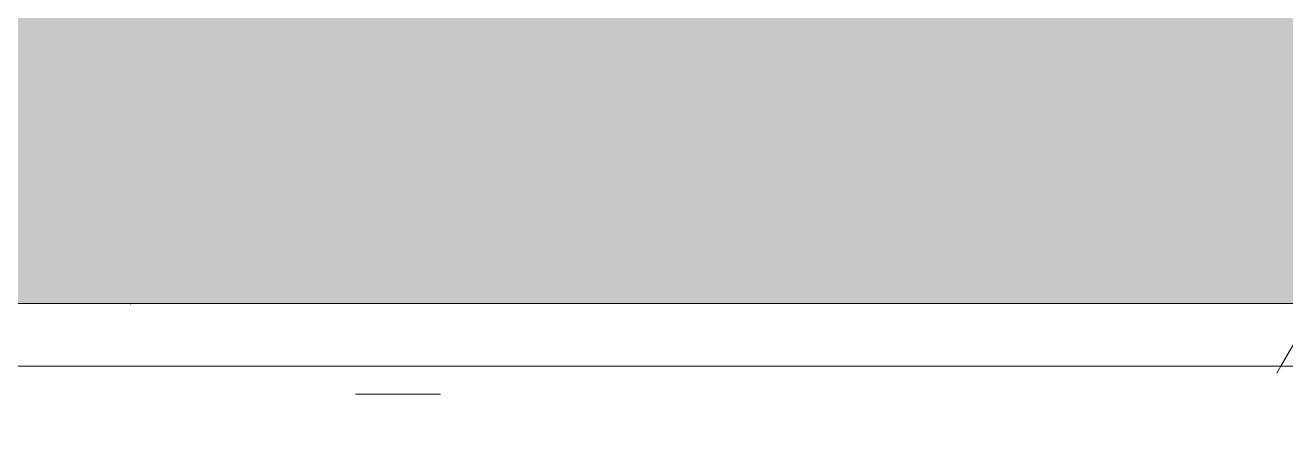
# Model space of a CAD drawing. Header units: inches. Extents: x -4169 to -1846, y 9706 to 12377.
# Drawn here: x -3326.16 to -3313.59, y 10372.79 to 10376.81 of the extents above; entities that cross this region are included whole.
import ezdxf

# ---------------------------------------------------------------- set-up
doc = ezdxf.new("R2010")
doc.units = ezdxf.units.IN
doc.header["$MEASUREMENT"] = 0
doc.layers.add('A-WALL', color=113, linetype='Continuous', lineweight=18)
doc.layers.add('A-WALL-PATT-4', color=111, linetype='Continuous', lineweight=9)
pattern_1 = [(0, (0, 0), (20.48, 5.12), [0.845, -14.515, 0.845, -14.515, -81.92]), (0, (0, 0), (20.48, 5.12), [-30.72, 0.845, -29.875, 0.845, -14.515, -35.84]), (0, (0, 0), (20.48, 5.12), [-76.8, 0.845, -9.395, 0.845, -24.755]), (120, (7.68, 2.56), (-14.67405, 15.1762003), [0.845, -14.515, 0.845, -14.515, -81.92]), (120, (7.68, 2.56), (-14.67405, 15.1762003), [-30.72, 0.845, -29.875, 0.845, -14.515, -35.84]), (120, (7.68, 2.56), (-14.67405, 15.1762003), [-76.8, 0.845, -9.395, 0.845, -24.755]), (240, (10.24, 12.8), (-5.80595, -20.2962003), [0.845, -14.515, 0.845, -14.515, -81.92]), (240, (10.24, 12.8), (-5.80595, -20.2962003), [-30.72, 0.845, -29.875, 0.845, -14.515, -35.84]), (240, (10.24, 12.8), (-5.80595, -20.2962003), [-76.8, 0.845, -9.395, 0.845, -24.755])]

msp = doc.modelspace()

# ---------------------------------------------------------------- hatches: boundary and pattern name
at = {"layer": 'A-WALL-PATT-4'}
h = msp.add_hatch(dxfattribs=at)
h.set_pattern_fill('FP_12', color=256, style=0, pattern_type=2)
h.set_pattern_definition([(161.57, (0.32, 0.32), (-2.560496185, -0.000537386), [0, -18.214, 2.022, 0]), (18.43, (-0.32, 0.32), (-2.560496185, 0.000537386), [0, -18.214, 2.022, 0]), (108.43, (0.32, 0.32), (1.27922091, -6.400876726), [6.07, -14.166]), (71.57, (-0.32, 0.32), (1.27922091, 6.400876726), [6.07, -14.166])])
h.paths.add_polyline_path([(-3362.886, 10374.039), (-3207.874, 10374.039), (-3207.874, 10379.539), (-3411.174, 10379.539), (-3411.174, 10374.039), (-3396.652, 10374.039)], flags=0)
h = msp.add_hatch(dxfattribs=at)
h.set_pattern_fill('FP_1', color=256, style=0, pattern_type=2)
h.set_pattern_definition(pattern_1)
h.paths.add_polyline_path([(-3410.549, 10373.414), (-3375.899, 10373.414), (-3375.899, 10374.039), (-3410.549, 10374.039), (-3410.549, 10373.42)], flags=0)
h.paths.add_polyline_path([(-3210.276, 10373.414), (-3208.499, 10373.417), (-3208.521, 10374.039), (-3336.974, 10374.039), (-3336.974, 10373.414), (-3212.446, 10373.414)], flags=0)
h.paths.add_polyline_path([(-3372.399, 10373.414), (-3340.474, 10373.414), (-3340.474, 10374.039), (-3372.399, 10374.039), (-3372.399, 10373.699)], flags=0)
h = msp.add_hatch(dxfattribs=at)
h.set_pattern_fill('FP_1', color=256, style=0, pattern_type=2)
h.set_pattern_definition(pattern_1)
h.paths.add_polyline_path([(-3329.12, 10372.789), (-3209.124, 10372.789), (-3209.124, 10373.414), (-3336.349, 10373.414), (-3336.349, 10372.789), (-3335.724, 10372.789)], flags=0)
h.paths.add_polyline_path([(-3375.899, 10372.789), (-3375.899, 10373.414), (-3409.924, 10373.414), (-3409.924, 10372.789), (-3396.652, 10372.789)], flags=0)
h.paths.add_polyline_path([(-3372.399, 10372.789), (-3341.099, 10372.789), (-3341.099, 10373.414), (-3372.399, 10373.414), (-3372.399, 10373.071)], flags=0)

# ---------------------------------------------------------------- linework, layer by layer
at = {"layer": 'A-WALL'}
for p, q in [((-3207.874, 10374.039), (-3336.974, 10374.039)), ((-3208.499, 10373.414), (-3336.349, 10373.414))]:
    msp.add_line(p, q, dxfattribs=at)

doc.saveas('drawing.dxf')
